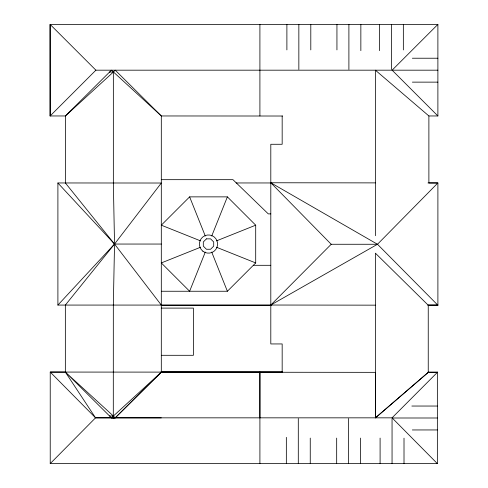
<?xml version="1.0" encoding="UTF-8"?>
<svg xmlns="http://www.w3.org/2000/svg" width="488" height="488" viewBox="0 0 488 488"><rect width="100%" height="100%" fill="white"/><g stroke="black" fill="none" stroke-linecap="round" stroke-linejoin="round"><path stroke-width="0.73" d="M437.358 372.039L437.358 463.6L50.227 463.6L50.227 372.07L282.168 372.155L161.308 372.155L115.192 417.85L113.301 415.947L113.326 305.073L114.534 244.049L113.35 183.024L113.35 72.065L115.241 70.18L161.308 115.961L282.582 116.022M259.909 417.838L259.909 372.161L259.909 463.6M205.302 252.058L189.625 291.251L161.308 262.934L200.507 247.257M211.701 236.058L227.384 196.865L189.625 196.865L161.308 225.181L200.507 240.859M161.308 417.868L95.538 417.838L65.349 372.07L65.349 305.073L114.534 244.049L161.308 183.024L57.901 182.957L57.901 305.073L271.047 305.073M57.901 305.073L114.534 244.049L161.308 244.049M375.388 305.159L270.803 305.031L377.486 244.268L437.895 182.957L427.982 182.951M50.227 463.6L95.538 417.838L392.053 417.838L437.358 372.387L428.214 372.381L375.388 417.838L375.388 253.162L428.244 305.232L437.895 305.232L437.895 182.957L428.885 182.957L428.885 115.961L375.388 70.18L375.388 235.71M270.803 305.031L331.212 244.268L377.486 244.268L437.895 305.232L427.982 305.22M161.308 372.07L115.192 417.844L111.416 417.844L113.301 415.947L65.349 372.07L111.41 417.838L161.308 372.155L161.308 115.961L111.465 70.18L65.392 115.961L65.416 183.024L114.534 244.049L161.308 305.073M95.898 70.18L50.105 24.4L50.13 115.961L50.105 24.4L437.889 24.4L392.108 70.18L95.898 70.18L50.13 115.961L65.392 115.961L113.35 72.065L109.257 72.065M161.308 291.251L227.384 291.251L255.7 262.934L255.7 225.181L227.384 196.865M437.358 372.387L428.244 372.387L375.449 417.923L375.388 372.344L160.759 372.161M216.501 240.859L255.7 225.181M111.416 417.844L114.088 417.838M412.36 58.224L437.889 58.224M392.877 70.18L437.889 70.18M412.384 82.136L437.889 82.136M428.885 115.961L437.889 115.961L437.889 24.4M161.308 179.669L232.947 179.669L268.296 213.89L270.803 213.89M236.101 182.957L271.151 182.957M253.327 265.307L270.803 265.307M427.988 305.073L437.895 305.073M161.406 305.232L271.194 305.232M161.308 308.105L193.4 308.105L193.4 355.301L161.308 355.301M161.406 372.07L282.625 372.07M428.244 372.07L437.358 372.07M411.854 406.04L437.358 406.04M109.513 415.947L113.301 415.947M392.81 417.996L437.358 417.996M412.348 429.952L437.358 429.952M331.212 244.268L270.803 182.762L375.388 182.884M65.471 372.082L50.227 372.07L95.538 417.838M113.301 417.838L115.192 417.844M216.501 247.257L255.7 262.934M270.803 182.762L377.486 244.268M392.108 70.18L437.889 115.961M392.053 417.838L437.358 463.6M57.901 183.024L114.534 244.049M189.625 196.865L205.302 236.058M211.701 252.058L227.384 291.251M428.244 305.232L428.244 372.387M404.009 438.175L404.009 463.6M403.344 24.4L403.344 49.953M392.053 418.753L392.053 463.6M391.388 24.4L391.388 69.412M380.097 438.09L380.097 463.6M379.432 24.4L379.432 50.66M360.852 24.4L360.852 50.66M360.589 438.09L360.589 463.6M348.896 24.4L348.896 69.412M348.633 418.588L348.633 463.6M336.94 24.4L336.94 49.91M336.677 438.09L336.677 463.6M310.801 24.4L310.801 49.91M310.252 438.09L310.252 463.6M298.845 24.4L298.845 69.412M298.296 418.588L298.296 463.6M286.889 24.4L286.889 49.91M286.34 437.34L286.34 463.6M282.168 115.961L282.168 144.277L270.803 144.277L270.803 343.942L282.168 343.942L282.168 372.259M259.909 24.4L259.909 115.961M206.424 238.858L203.307 241.975L203.307 246.135L206.424 249.258L210.584 249.258L213.701 246.135L213.701 241.975L210.584 238.858L206.424 238.858M202.88 251.204A9.095 9.095 0 0 0 217.502 245.354A9.095 9.095 0 0 0 205.125 235.612A9.095 9.095 0 0 0 202.88 251.204"/></g></svg>
